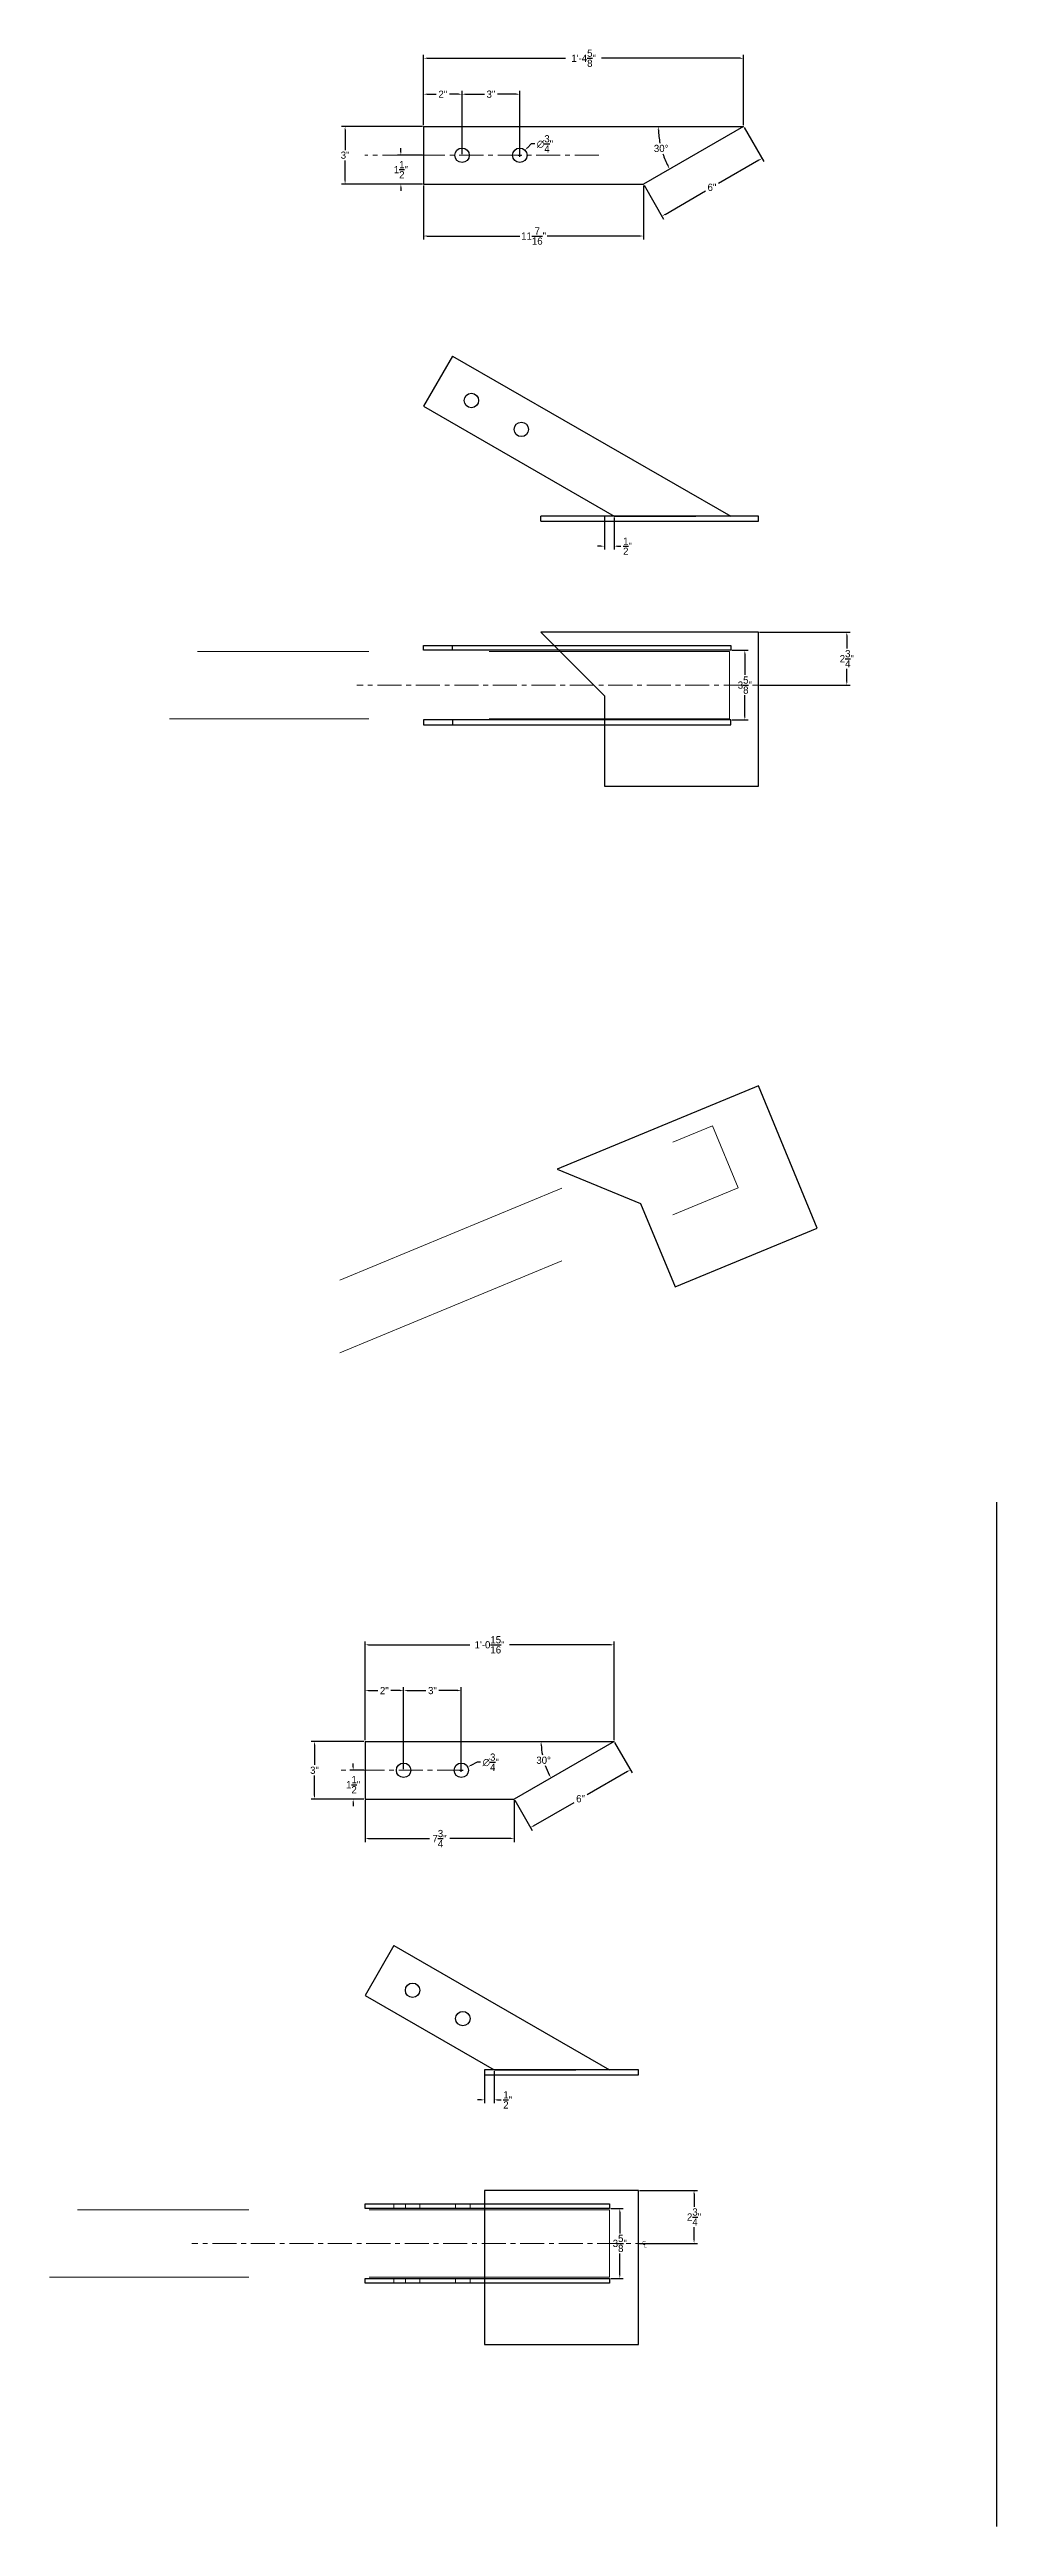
# Model space of a CAD drawing. Header units: inches. Extents: x 23376 to 25615, y 13129 to 14827.
# Drawn here: x 25444.9 to 25494.1, y 14027.9 to 14156.6 of the extents above; entities that cross this region are included whole.
import ezdxf

# ---------------------------------------------------------------- set-up
doc = ezdxf.new("R2010")
doc.units = ezdxf.units.IN
doc.header["$MEASUREMENT"] = 0
doc.linetypes.add('CENTER', pattern=[2, 1.25, -0.25, 0.25, -0.25])
doc.linetypes.add('HIDDEN', pattern=[0.375, 0.25, -0.125])
for name, color, linetype, lineweight in [('CENTER LINE', 1, 'CENTER', 9), ('FLOOR BEAMS', 3, 'HIDDEN', 20), ('STEEL', 5, 'Continuous', 20)]:
    doc.layers.add(name, color=color, linetype=linetype, lineweight=lineweight)
for name, color, linetype in [('DIMENSIONS', 3, 'Continuous'), ('DIMENSIONS @ 1', 3, 'Continuous'), ('STEEL_TEXT', 7, 'Continuous')]:
    doc.layers.add(name, color=color, linetype=linetype)
doc.dimstyles.new('Annotative', dxfattribs={"dimscale": 0, "dimtxt": 0.18, "dimasz": 0.18, "dimexe": 0.18, "dimexo": 0.0625, "dimgap": 0.09, "dimtad": 0, "dimtih": 1, "dimtoh": 1, "dimdec": 4, "dimzin": 0, "dimdsep": 46, "dimtxsty": 'Standard', "dimcen": 0.09, "dimadec": 0, "dimazin": 0, "dimtfac": 1, "dimtdec": 4, "dimtofl": 0, "dimtmove": 0, "dimatfit": 3, "dimfxl": 1, "dimtolj": 1, "dimtzin": 0, "dimarcsym": 0})

# ---------------------------------------------------------------- blocks, each defined once
blk = doc.blocks.new('*D295')
at = {"layer": 'DIMENSIONS', "color": 0, "lineweight": -2}
for p, q in [((25461.31, 14068.77), (25461.31, 14073.91)), ((25461.49, 14073.73), (25466.75, 14073.73)), ((25474.07, 14073.73), (25468.81, 14073.73)), ((25474.25, 14068.77), (25474.25, 14073.91))]:
    blk.add_line(p, q, dxfattribs=at)
at = {"layer": 'DIMENSIONS', "color": 0, "lineweight": 30}
for points in [[(25461.49, 14073.76), (25461.49, 14073.7), (25461.31, 14073.73)], [(25474.07, 14073.76), (25474.07, 14073.7), (25474.25, 14073.73)]]:
    blk.add_solid(points, dxfattribs=at)
at = {"layer": 'DIMENSIONS', "color": 0, "insert": (25467.78, 14073.73), "char_height": 0.375, "attachment_point": 5}
blk.add_mtext('\\A1;1\'-0{\\H1.000000x;\\S15/16;}"', dxfattribs=at)
blk = doc.blocks.new('*D296')
at = {"layer": 'DIMENSIONS', "color": 0, "lineweight": -2}
for p, q in [((25461.31, 14068.77), (25461.31, 14071.53)), ((25461.49, 14071.35), (25461.97, 14071.35)), ((25463.13, 14071.35), (25462.65, 14071.35)), ((25463.31, 14067.27), (25463.31, 14071.53))]:
    blk.add_line(p, q, dxfattribs=at)
at = {"layer": 'DIMENSIONS', "color": 0, "lineweight": 30}
for points in [[(25461.49, 14071.38), (25461.49, 14071.32), (25461.31, 14071.35)], [(25463.13, 14071.38), (25463.13, 14071.32), (25463.31, 14071.35)]]:
    blk.add_solid(points, dxfattribs=at)
at = {"layer": 'DIMENSIONS', "color": 0, "insert": (25462.31, 14071.35), "char_height": 0.375, "attachment_point": 5}
blk.add_mtext('\\A1;2"', dxfattribs=at)
blk = doc.blocks.new('*D297')
at = {"layer": 'DIMENSIONS', "color": 0, "lineweight": -2}
for p, q in [((25463.31, 14067.27), (25463.31, 14071.53)), ((25463.49, 14071.35), (25464.47, 14071.35)), ((25466.13, 14071.35), (25465.15, 14071.35)), ((25466.31, 14067.27), (25466.31, 14071.53))]:
    blk.add_line(p, q, dxfattribs=at)
at = {"layer": 'DIMENSIONS', "color": 0, "lineweight": 30}
for points in [[(25463.49, 14071.38), (25463.49, 14071.32), (25463.31, 14071.35)], [(25466.13, 14071.38), (25466.13, 14071.32), (25466.31, 14071.35)]]:
    blk.add_solid(points, dxfattribs=at)
at = {"layer": 'DIMENSIONS', "color": 0, "insert": (25464.81, 14071.35), "char_height": 0.375, "attachment_point": 5}
blk.add_mtext('\\A1;3"', dxfattribs=at)
blk = doc.blocks.new('*D298')
at = {"layer": 'DIMENSIONS', "color": 0, "lineweight": -2}
for p, q in [((25461.31, 14065.65), (25461.31, 14063.48)), ((25469.06, 14065.65), (25469.06, 14063.48)), ((25461.49, 14063.66), (25464.66, 14063.66)), ((25468.88, 14063.66), (25465.71, 14063.66))]:
    blk.add_line(p, q, dxfattribs=at)
at = {"layer": 'DIMENSIONS', "color": 0, "lineweight": 30}
for points in [[(25461.49, 14063.69), (25461.49, 14063.63), (25461.31, 14063.66)], [(25468.88, 14063.69), (25468.88, 14063.63), (25469.06, 14063.66)]]:
    blk.add_solid(points, dxfattribs=at)
at = {"layer": 'DIMENSIONS', "color": 0, "insert": (25465.18, 14063.66), "char_height": 0.375, "attachment_point": 5}
blk.add_mtext('\\A1;7{\\H1.000000x;\\S3/4;}"', dxfattribs=at)
blk = doc.blocks.new('*D299')
at = {"layer": 'DIMENSIONS', "color": 0, "lineweight": -2}
for p, q in [((25461.25, 14068.71), (25458.5, 14068.71)), ((25458.68, 14068.53), (25458.68, 14067.49)), ((25458.68, 14065.89), (25458.68, 14066.93)), ((25461.25, 14065.71), (25458.5, 14065.71))]:
    blk.add_line(p, q, dxfattribs=at)
at = {"layer": 'DIMENSIONS', "color": 0, "lineweight": 30}
for points in [[(25458.65, 14068.53), (25458.71, 14068.53), (25458.68, 14068.71)], [(25458.65, 14065.89), (25458.71, 14065.89), (25458.68, 14065.71)]]:
    blk.add_solid(points, dxfattribs=at)
at = {"layer": 'DIMENSIONS', "color": 0, "insert": (25458.68, 14067.21), "char_height": 0.375, "attachment_point": 5}
blk.add_mtext('\\A1;3"', dxfattribs=at)
blk = doc.blocks.new('*D300')
at = {"layer": 'DIMENSIONS', "color": 0, "lineweight": -2}
for p, q in [((25474.28, 14068.66), (25475.2, 14067.08)), ((25474.95, 14067.14), (25472.85, 14065.93)), ((25469.09, 14065.66), (25470, 14064.08)), ((25470.06, 14064.32), (25472.17, 14065.54))]:
    blk.add_line(p, q, dxfattribs=at)
at = {"layer": 'DIMENSIONS', "color": 0, "lineweight": 30}
for points in [[(25474.93, 14067.17), (25474.96, 14067.12), (25475.11, 14067.23)], [(25470.05, 14064.35), (25470.08, 14064.3), (25469.91, 14064.23)]]:
    blk.add_solid(points, dxfattribs=at)
at = {"layer": 'DIMENSIONS', "color": 0, "insert": (25472.51, 14065.73), "char_height": 0.375, "attachment_point": 5}
blk.add_mtext('\\A1;6"', dxfattribs=at)
blk = doc.blocks.new('*D301')
at = {"layer": 'DIMENSIONS', "color": 0, "lineweight": -2}
for start, end in [(182.7199, 190.6986), (199.39, 207.2801)]:
    blk.add_arc((25474.25, 14068.71), 3.79, start, end, dxfattribs=at)
at = {"layer": 'DIMENSIONS', "color": 0, "lineweight": 30}
for points in [[(25470.43, 14068.53), (25470.49, 14068.53), (25470.46, 14068.71)], [(25470.91, 14066.99), (25470.85, 14066.96), (25470.97, 14066.82)]]:
    blk.add_solid(points, dxfattribs=at)
at = {"layer": 'DIMENSIONS', "color": 0, "insert": (25470.59, 14067.73), "char_height": 0.375, "attachment_point": 5}
blk.add_mtext('\\A1;30°', dxfattribs=at)
blk = doc.blocks.new('*D302')
at = {"layer": 'DIMENSIONS', "color": 0, "lineweight": -2}
for p, q in [((25466.22, 14067.21), (25466.4, 14067.21)), ((25466.31, 14067.12), (25466.31, 14067.3)), ((25467.13, 14067.63), (25466.81, 14067.46)), ((25467.31, 14067.63), (25467.13, 14067.63))]:
    blk.add_line(p, q, dxfattribs=at)
at = {"layer": 'DIMENSIONS', "color": 0, "lineweight": 30}
blk.add_solid([(25466.79, 14067.49), (25466.82, 14067.44), (25466.65, 14067.38)], dxfattribs=at)
at = {"layer": 'DIMENSIONS', "color": 0, "insert": (25467.84, 14067.63), "char_height": 0.375, "attachment_point": 5}
blk.add_mtext('\\A1;∅{\\H1.000000x;\\S3/4;}"', dxfattribs=at)
blk = doc.blocks.new('*D303')
at = {"layer": 'DIMENSIONS', "color": 0, "lineweight": -2}
for p, q in [((25461.25, 14067.21), (25460.51, 14067.21)), ((25460.69, 14067.39), (25460.69, 14067.57)), ((25461.25, 14065.71), (25460.51, 14065.71)), ((25460.69, 14065.53), (25460.69, 14065.35))]:
    blk.add_line(p, q, dxfattribs=at)
at = {"layer": 'DIMENSIONS', "color": 0, "lineweight": 30}
for points in [[(25460.66, 14067.39), (25460.72, 14067.39), (25460.69, 14067.21)], [(25460.66, 14065.53), (25460.72, 14065.53), (25460.69, 14065.71)]]:
    blk.add_solid(points, dxfattribs=at)
at = {"layer": 'DIMENSIONS', "color": 0, "insert": (25460.69, 14066.46), "char_height": 0.375, "attachment_point": 5}
blk.add_mtext('\\A1;1{\\H1.000000x;\\S1/2;}"', dxfattribs=at)
blk = doc.blocks.new('*D304')
at = {"layer": 'DIMENSIONS', "color": 0, "lineweight": -2}
for p, q in [((25467.52, 14051.57), (25467.52, 14049.9)), ((25468.02, 14051.57), (25468.02, 14049.9)), ((25467.34, 14050.08), (25467.16, 14050.08)), ((25468.2, 14050.08), (25468.38, 14050.08))]:
    blk.add_line(p, q, dxfattribs=at)
at = {"layer": 'DIMENSIONS', "color": 0, "lineweight": 30}
for points in [[(25467.34, 14050.11), (25467.34, 14050.05), (25467.52, 14050.08)], [(25468.2, 14050.11), (25468.2, 14050.05), (25468.02, 14050.08)]]:
    blk.add_solid(points, dxfattribs=at)
at = {"layer": 'DIMENSIONS', "color": 0, "insert": (25468.72, 14050.08), "char_height": 0.375, "attachment_point": 5}
blk.add_mtext('\\A1;{\\H1.000000x;\\S1/2;}"', dxfattribs=at)
blk = doc.blocks.new('*D305')
at = {"layer": 'DIMENSIONS', "color": 0, "lineweight": -2}
for p, q in [((25475.58, 14045.37), (25478.59, 14045.37)), ((25478.41, 14045.19), (25478.41, 14044.52)), ((25475.58, 14042.62), (25478.59, 14042.62)), ((25478.41, 14042.8), (25478.41, 14043.46))]:
    blk.add_line(p, q, dxfattribs=at)
at = {"layer": 'DIMENSIONS', "color": 0, "lineweight": 30}
for points in [[(25478.38, 14045.19), (25478.44, 14045.19), (25478.41, 14045.37)], [(25478.38, 14042.8), (25478.44, 14042.8), (25478.41, 14042.62)]]:
    blk.add_solid(points, dxfattribs=at)
at = {"layer": 'DIMENSIONS', "color": 0, "insert": (25478.41, 14043.99), "char_height": 0.375, "attachment_point": 5}
blk.add_mtext('\\A1;2{\\H1.000000x;\\S3/4;}"', dxfattribs=at)
blk = doc.blocks.new('*D306')
at = {"layer": 'DIMENSIONS', "color": 0, "lineweight": -2}
for p, q in [((25474.08, 14044.43), (25474.73, 14044.43)), ((25474.55, 14044.25), (25474.55, 14043.14)), ((25474.55, 14040.98), (25474.55, 14042.09)), ((25474.08, 14040.8), (25474.73, 14040.8))]:
    blk.add_line(p, q, dxfattribs=at)
at = {"layer": 'DIMENSIONS', "color": 0, "lineweight": 30}
for points in [[(25474.52, 14044.25), (25474.58, 14044.25), (25474.55, 14044.43)], [(25474.52, 14040.98), (25474.58, 14040.98), (25474.55, 14040.8)]]:
    blk.add_solid(points, dxfattribs=at)
at = {"layer": 'DIMENSIONS', "color": 0, "insert": (25474.55, 14042.62), "char_height": 0.375, "attachment_point": 5}
blk.add_mtext('\\A1;3{\\H1.000000x;\\S5/8;}"', dxfattribs=at)
blk = doc.blocks.new('*D307')
at = {"layer": 'DIMENSIONS', "color": 0, "lineweight": -2}
for p, q in [((25473.75, 14132.32), (25473.75, 14130.65)), ((25474.25, 14132.32), (25474.25, 14130.65)), ((25473.57, 14130.83), (25473.39, 14130.83)), ((25474.43, 14130.83), (25474.61, 14130.83))]:
    blk.add_line(p, q, dxfattribs=at)
at = {"layer": 'DIMENSIONS', "color": 0, "lineweight": 30}
for points in [[(25473.57, 14130.86), (25473.57, 14130.8), (25473.75, 14130.83)], [(25474.43, 14130.86), (25474.43, 14130.8), (25474.25, 14130.83)]]:
    blk.add_solid(points, dxfattribs=at)
at = {"layer": 'DIMENSIONS', "color": 0, "insert": (25474.95, 14130.83), "char_height": 0.375, "attachment_point": 5}
blk.add_mtext('\\A1;{\\H1.000000x;\\S1/2;}"', dxfattribs=at)
blk = doc.blocks.new('*D311')
at = {"layer": 'DIMENSIONS', "color": 0, "lineweight": -2}
for p, q in [((25464.35, 14152.71), (25464.35, 14156.37)), ((25464.53, 14156.19), (25471.73, 14156.19)), ((25480.8, 14156.19), (25473.6, 14156.19)), ((25480.98, 14152.71), (25480.98, 14156.37))]:
    blk.add_line(p, q, dxfattribs=at)
at = {"layer": 'DIMENSIONS', "color": 0}
for points in [[(25464.53, 14156.22), (25464.53, 14156.16), (25464.35, 14156.19)], [(25480.8, 14156.22), (25480.8, 14156.16), (25480.98, 14156.19)]]:
    blk.add_solid(points, dxfattribs=at)
at = {"layer": 'DIMENSIONS', "color": 0, "insert": (25472.67, 14156.19), "char_height": 0.375, "attachment_point": 5}
blk.add_mtext('\\A1;1\'-4{\\H1.000000x;\\S5/8;}"', dxfattribs=at)
blk = doc.blocks.new('*D312')
at = {"layer": 'DIMENSIONS', "color": 0, "lineweight": -2}
for p, q in [((25464.35, 14149.58), (25464.35, 14146.77)), ((25475.78, 14149.58), (25475.78, 14146.77)), ((25464.53, 14146.95), (25469.35, 14146.95)), ((25475.6, 14146.95), (25470.78, 14146.95))]:
    blk.add_line(p, q, dxfattribs=at)
at = {"layer": 'DIMENSIONS', "color": 0}
for points in [[(25464.53, 14146.98), (25464.53, 14146.92), (25464.35, 14146.95)], [(25475.6, 14146.98), (25475.6, 14146.92), (25475.78, 14146.95)]]:
    blk.add_solid(points, dxfattribs=at)
at = {"layer": 'DIMENSIONS', "color": 0, "insert": (25470.07, 14146.95), "char_height": 0.375, "attachment_point": 5}
blk.add_mtext('\\A1;11{\\H1.000000x;\\S7/16;}"', dxfattribs=at)
blk = doc.blocks.new('*D313')
at = {"layer": 'DIMENSIONS', "color": 0, "lineweight": -2}
for p, q in [((25464.35, 14152.71), (25464.35, 14154.5)), ((25464.53, 14154.32), (25465.01, 14154.32)), ((25466.17, 14154.32), (25465.69, 14154.32)), ((25466.35, 14151.21), (25466.35, 14154.5))]:
    blk.add_line(p, q, dxfattribs=at)
at = {"layer": 'DIMENSIONS', "color": 0}
for points in [[(25464.53, 14154.35), (25464.53, 14154.29), (25464.35, 14154.32)], [(25466.17, 14154.35), (25466.17, 14154.29), (25466.35, 14154.32)]]:
    blk.add_solid(points, dxfattribs=at)
at = {"layer": 'DIMENSIONS', "color": 0, "insert": (25465.35, 14154.32), "char_height": 0.375, "attachment_point": 5}
blk.add_mtext('\\A1;2"', dxfattribs=at)
blk = doc.blocks.new('*D314')
at = {"layer": 'DIMENSIONS', "color": 0, "lineweight": -2}
for p, q in [((25466.35, 14151.21), (25466.35, 14154.5)), ((25466.53, 14154.32), (25467.51, 14154.32)), ((25469.17, 14154.32), (25468.19, 14154.32)), ((25469.35, 14151.21), (25469.35, 14154.5))]:
    blk.add_line(p, q, dxfattribs=at)
at = {"layer": 'DIMENSIONS', "color": 0}
for points in [[(25466.53, 14154.35), (25466.53, 14154.29), (25466.35, 14154.32)], [(25469.17, 14154.35), (25469.17, 14154.29), (25469.35, 14154.32)]]:
    blk.add_solid(points, dxfattribs=at)
at = {"layer": 'DIMENSIONS', "color": 0, "insert": (25467.85, 14154.32), "char_height": 0.375, "attachment_point": 5}
blk.add_mtext('\\A1;3"', dxfattribs=at)
blk = doc.blocks.new('*D315')
at = {"layer": 'DIMENSIONS', "color": 0, "lineweight": -2}
for p, q in [((25481.01, 14152.59), (25482.03, 14150.83)), ((25481.78, 14150.89), (25479.68, 14149.68)), ((25475.82, 14149.59), (25476.83, 14147.83)), ((25476.9, 14148.07), (25479, 14149.29))]:
    blk.add_line(p, q, dxfattribs=at)
at = {"layer": 'DIMENSIONS', "color": 0}
for points in [[(25481.77, 14150.92), (25481.8, 14150.87), (25481.94, 14150.98)], [(25476.88, 14148.1), (25476.91, 14148.05), (25476.74, 14147.98)]]:
    blk.add_solid(points, dxfattribs=at)
at = {"layer": 'DIMENSIONS', "color": 0, "insert": (25479.34, 14149.48), "char_height": 0.375, "attachment_point": 5}
blk.add_mtext('\\A1;6"', dxfattribs=at)
blk = doc.blocks.new('*D316')
at = {"layer": 'DIMENSIONS', "color": 0, "lineweight": -2}
for p, q in [((25464.29, 14152.65), (25460.09, 14152.65)), ((25460.27, 14152.47), (25460.27, 14151.42)), ((25460.27, 14149.83), (25460.27, 14150.87)), ((25464.29, 14149.65), (25460.09, 14149.65))]:
    blk.add_line(p, q, dxfattribs=at)
at = {"layer": 'DIMENSIONS', "color": 0}
for points in [[(25460.24, 14152.47), (25460.3, 14152.47), (25460.27, 14152.65)], [(25460.24, 14149.83), (25460.3, 14149.83), (25460.27, 14149.65)]]:
    blk.add_solid(points, dxfattribs=at)
at = {"layer": 'DIMENSIONS', "color": 0, "insert": (25460.27, 14151.15), "char_height": 0.375, "attachment_point": 5}
blk.add_mtext('\\A1;3"', dxfattribs=at)
blk = doc.blocks.new('*D317')
at = {"layer": 'DIMENSIONS', "color": 0, "lineweight": -2}
for p, q in [((25464.29, 14151.15), (25462.99, 14151.15)), ((25463.17, 14151.33), (25463.17, 14151.51)), ((25464.29, 14149.65), (25462.99, 14149.65)), ((25463.17, 14149.47), (25463.17, 14149.29))]:
    blk.add_line(p, q, dxfattribs=at)
at = {"layer": 'DIMENSIONS', "color": 0}
for points in [[(25463.14, 14151.33), (25463.2, 14151.33), (25463.17, 14151.15)], [(25463.14, 14149.47), (25463.2, 14149.47), (25463.17, 14149.65)]]:
    blk.add_solid(points, dxfattribs=at)
at = {"layer": 'DIMENSIONS', "color": 0, "insert": (25463.17, 14150.4), "char_height": 0.375, "attachment_point": 5}
blk.add_mtext('\\A1;1{\\H1.000000x;\\S1/2;}"', dxfattribs=at)
blk = doc.blocks.new('*D318')
at = {"layer": 'DIMENSIONS', "color": 0, "lineweight": -2}
for p, q in [((25469.95, 14151.74), (25469.75, 14151.54)), ((25470.13, 14151.74), (25469.95, 14151.74)), ((25469.26, 14151.15), (25469.44, 14151.15)), ((25469.35, 14151.06), (25469.35, 14151.24))]:
    blk.add_line(p, q, dxfattribs=at)
at = {"layer": 'DIMENSIONS', "color": 0}
blk.add_solid([(25469.72, 14151.56), (25469.77, 14151.52), (25469.62, 14151.41)], dxfattribs=at)
at = {"layer": 'DIMENSIONS', "color": 0, "insert": (25470.66, 14151.74), "char_height": 0.375, "attachment_point": 5}
blk.add_mtext('\\A1;∅{\\H1.000000x;\\S3/4;}"', dxfattribs=at)
blk = doc.blocks.new('*D319')
at = {"layer": 'DIMENSIONS', "color": 0, "lineweight": -2}
for start, end in [(182.3263, 191.3165), (198.7482, 207.6737)]:
    blk.add_arc((25480.98, 14152.65), 4.43, start, end, dxfattribs=at)
at = {"layer": 'DIMENSIONS', "color": 0}
for points in [[(25476.52, 14152.47), (25476.58, 14152.47), (25476.55, 14152.65)], [(25477.08, 14150.6), (25477.03, 14150.57), (25477.14, 14150.43)]]:
    blk.add_solid(points, dxfattribs=at)
at = {"layer": 'DIMENSIONS', "color": 0, "insert": (25476.7, 14151.5), "char_height": 0.375, "attachment_point": 5}
blk.add_mtext('\\A1;30°', dxfattribs=at)
blk = doc.blocks.new('*D320')
at = {"layer": 'DIMENSIONS', "color": 0, "lineweight": -2}
for p, q in [((25481.81, 14126.36), (25486.53, 14126.36)), ((25486.35, 14126.18), (25486.35, 14125.51)), ((25481.81, 14123.61), (25486.53, 14123.61)), ((25486.35, 14123.79), (25486.35, 14124.46))]:
    blk.add_line(p, q, dxfattribs=at)
at = {"layer": 'DIMENSIONS', "color": 0}
for points in [[(25486.32, 14126.18), (25486.38, 14126.18), (25486.35, 14126.36)], [(25486.32, 14123.79), (25486.38, 14123.79), (25486.35, 14123.61)]]:
    blk.add_solid(points, dxfattribs=at)
at = {"layer": 'DIMENSIONS', "color": 0, "insert": (25486.35, 14124.98), "char_height": 0.375, "attachment_point": 5}
blk.add_mtext('\\A1;2{\\H1.000000x;\\S3/4;}"', dxfattribs=at)
blk = doc.blocks.new('*D321')
at = {"layer": 'DIMENSIONS', "color": 0, "lineweight": -2}
for p, q in [((25480.38, 14125.42), (25481.23, 14125.42)), ((25481.05, 14125.24), (25481.05, 14124.14)), ((25481.05, 14121.98), (25481.05, 14123.08)), ((25480.38, 14121.8), (25481.23, 14121.8))]:
    blk.add_line(p, q, dxfattribs=at)
at = {"layer": 'DIMENSIONS', "color": 0}
for points in [[(25481.02, 14125.24), (25481.08, 14125.24), (25481.05, 14125.42)], [(25481.02, 14121.98), (25481.08, 14121.98), (25481.05, 14121.8)]]:
    blk.add_solid(points, dxfattribs=at)
at = {"layer": 'DIMENSIONS', "color": 0, "insert": (25481.05, 14123.61), "char_height": 0.375, "attachment_point": 5}
blk.add_mtext('\\A1;3{\\H1.000000x;\\S5/8;}"', dxfattribs=at)

msp = doc.modelspace()

# ---------------------------------------------------------------- linework, layer by layer
at = {"layer": 'CENTER LINE', "lineweight": 9}
for p, q in [((25473.45794, 14151.14684), (25461.29585, 14151.14684)), ((25485.20191, 14123.60994), (25460.87774, 14123.60994)), ((25476.62427, 14042.61554), (25452.3001, 14042.61554))]:
    msp.add_line(p, q, dxfattribs=at)
at = {"layer": 'CENTER LINE'}
msp.add_line((25466.31235, 14067.21001), (25460.06362, 14067.21001), dxfattribs=at)
at = {"layer": 'FLOOR BEAMS', "lineweight": 9, "ltscale": 50}
for p, q in [((25480.25249, 14125.35994), (25452.59116, 14125.35994)), ((25480.25243, 14121.85994), (25451.14141, 14121.85994)), ((25474.018, 14044.36554), (25446.35667, 14044.36554)), ((25474.01794, 14040.86554), (25444.90693, 14040.86554))]:
    msp.add_line(p, q, dxfattribs=at)
at = {"layer": 'FLOOR BEAMS', "color": 3, "lineweight": 9, "ltscale": 50}
for p, q in [((25480.25249, 14125.35994), (25480.25243, 14121.85994)), ((25474.018, 14044.36554), (25474.01794, 14040.86554))]:
    msp.add_line(p, q, dxfattribs=at)
at = {"layer": 'FLOOR BEAMS', "color": 3, "ltscale": 50}
for p, q in [((25459.9888, 14092.6851), (25479.3635, 14100.71037)), ((25480.70289, 14097.47679), (25479.3635, 14100.71037)), ((25459.9888, 14088.89673), (25480.70289, 14097.47679))]:
    msp.add_line(p, q, dxfattribs=at)
at = {"layer": 'STEEL', "lineweight": 30}
for p, q in [((25464.35163, 14152.64684), (25464.35163, 14149.64684)), ((25464.35163, 14152.64684), (25480.98027, 14152.64684)), ((25480.98027, 14152.64684), (25475.78412, 14149.64684)), ((25464.35163, 14149.64684), (25475.78412, 14149.64684)), ((25465.85163, 14140.69967), (25464.35163, 14138.10159)), ((25465.85092, 14140.69843), (25480.3184, 14132.38534)), ((25464.35163, 14138.10159), (25474.25246, 14132.38534)), ((25481.75246, 14132.38534), (25470.43875, 14132.38534)), ((25470.43875, 14132.13534), (25470.43875, 14132.38534)), ((25470.43875, 14132.13534), (25481.75246, 14132.13534)), ((25473.75246, 14132.38534), (25473.75246, 14132.13534)), ((25474.25246, 14132.38534), (25478.4951, 14132.38534)), ((25481.75246, 14132.13534), (25481.75246, 14132.38534)), ((25470.43875, 14126.35994), (25473.75246, 14123.04623)), ((25481.75246, 14126.35994), (25470.43875, 14126.35994)), ((25481.75246, 14118.35994), (25481.75246, 14126.35994)), ((25464.35163, 14125.42244), (25464.35163, 14125.67244)), ((25464.35163, 14125.67244), (25480.3184, 14125.67244)), ((25480.3184, 14125.42244), (25464.35163, 14125.42244)), ((25465.85163, 14125.42244), (25465.85163, 14125.67244)), ((25480.3184, 14125.67244), (25480.3184, 14125.42244)), ((25473.75246, 14123.04623), (25473.75246, 14118.35994)), ((25480.3184, 14121.79744), (25464.35163, 14121.79744)), ((25464.35163, 14121.79744), (25464.35163, 14121.54744)), ((25464.35163, 14121.54744), (25480.3184, 14121.54744)), ((25465.85163, 14121.79744), (25465.85163, 14121.54744)), ((25480.3184, 14121.54744), (25480.3184, 14121.79744)), ((25473.75246, 14118.35994), (25481.75246, 14118.35994)), ((25481.75246, 14102.7823), (25471.29995, 14098.45273)), ((25484.81392, 14095.39126), (25481.75246, 14102.7823)), ((25471.29995, 14098.45273), (25475.62952, 14096.65936)), ((25475.62952, 14096.65936), (25477.42289, 14092.32979)), ((25477.42289, 14092.32979), (25484.81392, 14095.39126)), ((25494.1296, 14081.14789), (25494.1296, 14027.90775)), ((25461.31265, 14068.71188), (25474.25144, 14068.71188)), ((25461.31265, 14068.71188), (25461.31265, 14065.71188)), ((25474.25144, 14068.71188), (25469.05529, 14065.71188)), ((25461.31265, 14065.71188), (25469.05529, 14065.71188)), ((25462.81265, 14058.10414), (25461.31265, 14055.50607)), ((25462.81265, 14058.10414), (25474.01797, 14051.63475)), ((25461.31265, 14055.50607), (25468.01797, 14051.63475)), ((25475.51797, 14051.63475), (25467.51797, 14051.63475)), ((25467.51797, 14051.63475), (25467.51797, 14051.38475)), ((25467.51797, 14051.38475), (25475.51797, 14051.38475)), ((25468.01797, 14051.63475), (25472.26061, 14051.63475)), ((25475.51797, 14051.38475), (25475.51797, 14051.63475)), ((25475.51797, 14045.36554), (25467.51797, 14045.36554)), ((25467.51797, 14045.36554), (25467.51797, 14037.36554)), ((25475.51797, 14037.36554), (25475.51797, 14045.36554)), ((25461.31265, 14044.42804), (25461.31265, 14044.67804)), ((25461.31265, 14044.67804), (25474.01797, 14044.67804)), ((25474.01797, 14044.42804), (25461.31265, 14044.42804)), ((25474.01797, 14044.67804), (25474.01797, 14044.42804)), ((25461.31265, 14040.55304), (25461.31265, 14040.80304)), ((25461.31265, 14040.80304), (25474.01797, 14040.80304)), ((25474.01797, 14040.55304), (25461.31265, 14040.55304)), ((25474.01797, 14040.80304), (25474.01797, 14040.55304)), ((25467.51797, 14037.36554), (25475.51797, 14037.36554))]:
    msp.add_line(p, q, dxfattribs=at)
at = {"layer": 'STEEL', "lineweight": 9}
for p, q in [((25462.81265, 14044.67804), (25462.81265, 14044.42804)), ((25463.40223, 14044.67804), (25463.40223, 14044.42804)), ((25464.15223, 14044.67804), (25464.15223, 14044.42804)), ((25466.01658, 14044.67804), (25466.01658, 14044.42804)), ((25466.76658, 14044.67804), (25466.76658, 14044.42804)), ((25474.01797, 14044.42804), (25467.51797, 14044.42804)), ((25462.81265, 14040.80304), (25462.81265, 14040.55304)), ((25463.40223, 14040.80304), (25463.40223, 14040.55304)), ((25464.15223, 14040.80304), (25464.15223, 14040.55304)), ((25466.01658, 14040.80304), (25466.01658, 14040.55304)), ((25466.76658, 14040.80304), (25466.76658, 14040.55304)), ((25474.01797, 14040.80304), (25467.51797, 14040.80304)), ((25474.01797, 14040.55304), (25467.51797, 14040.55304))]:
    msp.add_line(p, q, dxfattribs=at)
at = {"layer": 'STEEL', "lineweight": 30}
for centre in [(25466.35163, 14151.14684), (25469.35163, 14151.14684), (25466.83368, 14138.40063), (25469.43176, 14136.90063), (25463.31253, 14067.21001), (25466.31235, 14067.21001), (25463.77723, 14055.7751), (25466.39158, 14054.30364)]:
    msp.add_circle(centre, 0.375, dxfattribs=at)

# ---------------------------------------------------------------- texts
at = {"layer": 'STEEL_TEXT', "char_height": 0.2, "width": 0.6997181, "attachment_point": 1}
for s, insert in [('C', (25475.71611, 14042.74277)), ('L', (25475.79933, 14042.60826))]:
    msp.add_mtext(s, dxfattribs=dict(at, insert=insert))

# ---------------------------------------------------------------- dimensions: what is measured, and where the dimension line sits
at = {"layer": 'DIMENSIONS @ 1'}
for base, p1, p2, override, picture, middle in [((25480.98027, 14156.19167), (25464.35163, 14152.64684), (25480.98027, 14152.64684), {"dimscale": 1, "dimtxt": 0.375, "dimlunit": 4, "dimtix": 0, "dimtofl": 0, "dimtmove": 0, "dimatfit": 3}, '*D311', (25472.66595, 14156.19167)), ((25466.35163, 14154.32356), (25464.35163, 14152.64684), (25466.35163, 14151.14684), {"dimscale": 1, "dimtxt": 0.375, "dimlunit": 4, "dimtix": 0, "dimtofl": 0, "dimtmove": 0, "dimatfit": 3}, '*D313', (25465.35163, 14154.32356)), ((25469.35163, 14154.32356), (25466.35163, 14151.14684), (25469.35163, 14151.14684), {"dimscale": 1, "dimtxt": 0.375, "dimlunit": 4, "dimtix": 0, "dimtofl": 0, "dimtmove": 1, "dimatfit": 3}, '*D314', (25467.85163, 14154.32356)), ((25475.78412, 14146.95241), (25464.35163, 14149.64684), (25475.78412, 14149.64684), {"dimscale": 1, "dimtxt": 0.375, "dimlunit": 4, "dimtix": 0, "dimtofl": 0, "dimtmove": 0, "dimatfit": 3}, '*D312', (25470.06788, 14146.95241))]:
    dim = msp.add_linear_dim(base=base, p1=p1, p2=p2, dimstyle='Annotative', override=override, dxfattribs=at)
    dim.commit()
    dim.dimension.update_dxf_attribs({"geometry": picture, "text_midpoint": middle})
for base, p1, p2, angle, override, picture, middle in [((25460.26969, 14149.64684), (25464.35163, 14152.64684), (25464.35163, 14149.64684), 90, {"dimscale": 1, "dimtxt": 0.375, "dimlunit": 4, "dimtix": 0, "dimtofl": 0, "dimtmove": 0, "dimatfit": 3}, '*D316', (25460.26969, 14151.14684)), ((25463.17053, 14151.14684), (25464.35163, 14149.64684), (25464.35163, 14151.14684), 90, {"dimscale": 1, "dimtxt": 0.375, "dimlunit": 4, "dimtix": 0, "dimtofl": 0, "dimtmove": 0, "dimatfit": 3}, '*D317', (25463.17053, 14150.39684)), ((25474.25246, 14130.83371), (25473.75246, 14132.38534), (25474.25246, 14132.38534), 180, {"dimscale": 1, "dimtxt": 0.375, "dimlunit": 4, "dimtix": 0, "dimtofl": 0, "dimtmove": 0, "dimatfit": 3}, '*D307', (25474.95246, 14130.83371)), ((25486.35379, 14123.60994), (25481.75246, 14126.35994), (25481.75246, 14123.60994), 90, {"dimscale": 1, "dimtxt": 0.375, "dimlunit": 4, "dimtix": 0, "dimtofl": 0, "dimtmove": 0, "dimatfit": 3}, '*D320', (25486.35379, 14124.98494)), ((25481.05206, 14121.79744), (25480.3184, 14125.42244), (25480.3184, 14121.79744), 90, {"dimscale": 1, "dimtxt": 0.375, "dimlunit": 4, "dimtix": 0, "dimtofl": 0, "dimtmove": 0, "dimatfit": 3}, '*D321', (25481.05206, 14123.60994)), ((25474.25144, 14073.72585), (25461.31265, 14068.71188), (25474.25144, 14068.71188), 180, {"dimscale": 1, "dimtxt": 0.375, "dimlunit": 4, "dimtix": 0, "dimtofl": 0, "dimtmove": 0, "dimatfit": 3}, '*D295', (25467.78204, 14073.72585)), ((25463.31253, 14071.34931), (25461.31265, 14068.71188), (25463.31253, 14067.21001), 180, {"dimscale": 1, "dimtxt": 0.375, "dimlunit": 4, "dimtix": 0, "dimtofl": 0, "dimtmove": 0, "dimatfit": 3}, '*D296', (25462.31259, 14071.34931)), ((25466.31235, 14071.34931), (25463.31253, 14067.21001), (25466.31235, 14067.21001), 180, {"dimscale": 1, "dimtxt": 0.375, "dimlunit": 4, "dimtix": 0, "dimtofl": 0, "dimtmove": 1, "dimatfit": 3}, '*D297', (25464.81244, 14071.34931)), ((25458.6773, 14065.71188), (25461.31265, 14068.71188), (25461.31265, 14065.71188), 90, {"dimscale": 1, "dimtxt": 0.375, "dimlunit": 4, "dimtix": 0, "dimtofl": 0, "dimtmove": 0, "dimatfit": 3}, '*D299', (25458.6773, 14067.21188)), ((25460.6863, 14067.21001), (25461.31265, 14065.71188), (25461.31265, 14067.21001), 90, {"dimscale": 1, "dimtxt": 0.375, "dimlunit": 4, "dimtix": 0, "dimtofl": 0, "dimtmove": 0, "dimatfit": 3}, '*D303', (25460.6863, 14066.46094)), ((25469.05529, 14063.65886), (25461.31265, 14065.71188), (25469.05529, 14065.71188), 180, {"dimscale": 1, "dimtxt": 0.375, "dimlunit": 4, "dimtix": 0, "dimtofl": 0, "dimtmove": 0, "dimatfit": 3}, '*D298', (25465.18397, 14063.65886)), ((25468.01797, 14050.08312), (25467.51797, 14051.63475), (25468.01797, 14051.63475), 180, {"dimscale": 1, "dimtxt": 0.375, "dimlunit": 4, "dimtix": 0, "dimtofl": 0, "dimtmove": 0, "dimatfit": 3}, '*D304', (25468.71797, 14050.08312)), ((25478.40873, 14042.61554), (25475.51797, 14045.36554), (25475.51797, 14042.61554), 90, {"dimscale": 1, "dimtxt": 0.375, "dimlunit": 4, "dimtix": 0, "dimtofl": 0, "dimtmove": 0, "dimatfit": 3}, '*D305', (25478.40873, 14043.99054)), ((25474.55354, 14040.80304), (25474.01797, 14044.42804), (25474.01797, 14040.80304), 90, {"dimscale": 1, "dimtxt": 0.375, "dimlunit": 4, "dimtix": 0, "dimtofl": 0, "dimtmove": 0, "dimatfit": 3}, '*D306', (25474.55354, 14042.61554))]:
    dim = msp.add_linear_dim(base=base, p1=p1, p2=p2, angle=angle, dimstyle='Annotative', override=override, dxfattribs=at)
    dim.commit()
    dim.dimension.update_dxf_attribs({"geometry": picture, "text_midpoint": middle})
for base, line1, line2, picture, middle in [((25476.61403, 14151.87695), ((25480.98027, 14152.64684), (25475.78412, 14149.64684)), ((25464.35163, 14152.64684), (25480.98027, 14152.64684)), '*D319', (25476.69774, 14151.49934)), ((25470.51686, 14068.05337), ((25474.25144, 14068.71188), (25469.05529, 14065.71188)), ((25461.31265, 14068.71188), (25474.25144, 14068.71188)), '*D301', (25470.58847, 14067.73039))]:
    dim = msp.add_angular_dim_2l(base=base, line1=line1, line2=line2, dimstyle='Annotative', override={"dimscale": 1, "dimtxt": 0.375, "dimlunit": 4, "dimtix": 0, "dimtofl": 0, "dimtmove": 0, "dimatfit": 3}, dxfattribs=at)
    dim.commit()
    dim.dimension.update_dxf_attribs({"geometry": picture, "text_midpoint": middle})
for p1, p2, picture, middle in [((25469.08513, 14150.88302), (25469.61813, 14151.41066), '*D318', (25470.66098, 14151.74264)), ((25465.97895, 14067.03833), (25466.64574, 14067.38168), '*D302', (25467.83619, 14067.63036))]:
    dim = msp.add_diameter_dim_2p(p1=p1, p2=p2, dimstyle='Annotative', override={"dimscale": 1, "dimtxt": 0.375, "dimlunit": 4, "dimtix": 0, "dimtofl": 0, "dimtmove": 0, "dimatfit": 3}, dxfattribs=at)
    dim.commit()
    dim.dimension.update_dxf_attribs({"geometry": picture, "text_midpoint": middle, "dimtype": 163})
for p1, p2, distance, picture, middle in [((25475.78412, 14149.64684), (25480.98027, 14152.64684), -1.91923, '*D315', (25479.34181, 14149.48474)), ((25474.25144, 14068.71188), (25469.05529, 14065.71188), 1.70749, '*D300', (25472.50711, 14065.73315))]:
    dim = msp.add_aligned_dim(p1=p1, p2=p2, distance=distance, dimstyle='Annotative', override={"dimscale": 1, "dimtxt": 0.375, "dimlunit": 4, "dimtix": 0, "dimtofl": 0, "dimtmove": 0, "dimatfit": 3}, dxfattribs=at)
    dim.commit()
    dim.dimension.update_dxf_attribs({"geometry": picture, "text_midpoint": middle})

doc.saveas('drawing.dxf')
